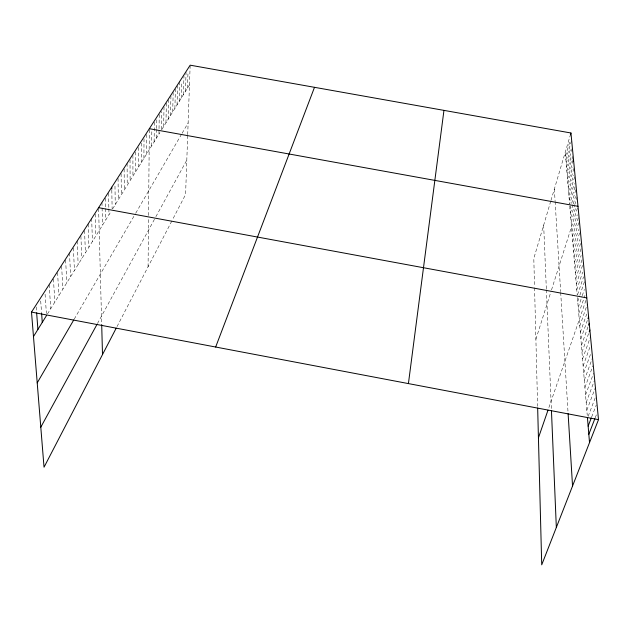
<?xml version="1.0" encoding="UTF-8"?>
<svg xmlns="http://www.w3.org/2000/svg" width="630" height="630" viewBox="0 0 630 630"><rect width="100%" height="100%" fill="white"/><g stroke="black" fill="none" stroke-linecap="round" stroke-linejoin="round"><path stroke-width="0.47" stroke-dasharray="3.15 2.36" d="M135.749 171.565L135.749 149.861M138.505 167.115L138.545 146.483M141.222 162.729L141.309 141.207M143.908 158.406L144.018 137.954M146.546 154.145L146.703 132.804M148.074 266.781L148.53 217.389M148.546 215.507L149.349 128.693M151.649 145.908L151.822 130.52M154.114 141.931L154.381 120.865M156.547 138.009L156.673 129.426M156.681 128.473L156.831 117.983M158.949 134.135L159.264 114.195M161.335 129.37L161.642 111.4M163.65 126.551L164.044 105.824M165.958 122.826L166.359 103.17M168.234 119.157L168.682 98.603M170.486 115.534L170.935 96.036M172.699 111.951L173.179 92.539M174.888 108.423L175.4 89.09M177.054 104.934L177.581 85.68M179.188 101.485L179.77 81.357M181.29 98.091L181.786 81.861M183.377 94.728L183.976 75.71M185.433 91.413L186.055 72.474M187.464 88.137L188.008 72.103M187.677 135.529L185.582 194.512L172.344 220.02M187.709 134.639L190.134 66.118M550.73 201.269L533.807 258.434L534.539 286.918M550.982 200.403L570.402 134.82M565.582 155.854L570.205 140.293M565.898 159.611L571.371 141.23M566.212 163.406L570.906 147.727M566.535 167.257L572.095 148.743M566.858 171.155L571.615 155.358M567.189 175.108L572.827 156.453M567.528 179.109L572.922 161.319M567.858 183.157L572.725 167.178M568.205 187.268L573.985 168.352M568.551 191.425L573.544 175.156M568.906 195.639L574.765 176.589M569.26 199.915L574.324 183.519M575.009 186.874L569.622 204.238L565.275 152.145M569.985 208.632L576.277 188.449M570.363 213.074L572.953 204.789M573.237 203.868L575.544 196.505M570.733 217.586L574.513 205.569M574.796 204.648L577.119 197.253M571.119 222.162L575.796 207.317M535.894 339.255L550.935 291.753M551.51 289.942L577.694 207.246M571.906 231.627L577.261 214.806M572.316 236.534L578.623 216.791M572.733 241.511L579.096 221.689M573.15 246.558L578.694 229.375M573.583 251.677L580.049 231.714M574.017 256.882L579.655 239.573M574.458 262.159L581.041 242.046M574.906 267.522L581.844 246.409M575.355 272.963L581.144 255.457M575.82 278.484L582.577 258.15M576.285 284.099L583.419 262.757M576.765 289.8L582.711 272.105M577.553 294.698L583.601 276.783M577.741 301.471L579.568 296.076M579.876 295.179L585.065 279.901M578.238 307.448L581.939 296.628M582.246 295.722L584.404 289.406M578.742 313.527L584.963 295.423M548.895 407.547L586.483 298.809M579.781 325.978L587.396 304.101M580.317 332.356L586.719 314.063M580.86 338.845L587.325 320.489M581.411 345.445L588.585 325.182M581.97 352.154L589.223 331.829M582.537 358.974L590.53 336.735M583.12 365.92L589.9 347.177M583.711 372.984L590.554 354.178M584.309 380.173L592.216 358.62M584.916 387.489L592.909 365.873M585.538 394.939L593.617 373.251M586.176 402.523L594.334 380.772M586.821 410.248L595.413 387.529M588.168 416.288L595.468 397.152M591.657 416.989L596.224 405.114M595.216 417.8L596.996 413.217M117.03 326.576L171.943 220.791M97.429 323.599L155.421 217.539M155.878 216.704L186.803 160.138M74.222 319.134L135.293 213.916M135.749 213.137L181.755 133.883M182.157 133.182L188.118 122.913M47.471 313.984L111.234 211.121M112.652 208.821L159.894 132.607M161.784 129.567L189.465 84.9M569.772 205.994L577.167 294.627M577.411 297.549L587.255 415.493M36.186 306.983L36.564 311.858M40.706 301.014L41.556 312.677M45.069 294.202L46.407 313.559M49.156 284.618L50.739 308.716M53.432 279.019L54.865 302.061M554.353 189.031L555.069 200.686M555.117 201.482L560.637 291.619M560.692 292.509L568.063 412.792M57.566 272.57L58.913 295.525M61.63 266.246L62.898 289.107M65.622 260.025L66.811 282.791M69.497 252.969L70.654 276.586M73.395 247.944L74.434 270.49M543.666 225.123L546.336 288.823M546.375 289.768L551.408 409.697M77.143 241.062L78.151 264.498M80.908 236.242L81.805 258.599M84.57 230.533L85.396 252.803M88.137 223.957L88.932 247.102M91.673 218.445L92.413 241.487M95.185 213.98L95.831 235.966M534.563 287.792L537.626 406.326M98.611 208.64L101.651 322.757M101.958 202.443L102.509 225.193M105.297 198.222L105.501 207.664M105.525 208.609L105.769 219.933M108.565 193.182L108.848 207.892M108.864 208.876L108.974 214.759M111.809 190.126L112.124 208.688M114.975 186.165L115.251 204.64M118.046 178.392L118.314 199.702M121.11 173.62L121.33 194.835M124.126 168.919L124.299 190.039M127.095 163.327L127.228 185.322M130.024 159.721L130.111 180.668M132.906 155.232L132.946 176.085"/><path stroke-width="0.94" d="M408.421 383.591L443.953 110.376M570.402 134.82L570.945 132.993L190.165 65.174L31.5 312.094L44.029 467.216L116.227 328.128M572.922 161.319L573.489 159.445M538.437 437.803L547.982 410.193M587.971 318.654L588.617 316.819M588.585 325.182L589.239 323.34M589.223 331.829L589.877 329.978M215.665 347.028L314.496 87.318M588.144 426.124L591.302 417.903M588.822 434.291L594.862 418.714M570.945 132.993L598.5 419.651L541.721 564.827L537.666 408.075M40.792 427.187L96.973 324.434M37.217 382.882L73.765 319.922M33.477 336.57L46.541 315.488M149.349 128.693L577.994 206.309M98.587 207.687L586.798 297.895M31.5 312.094L598.5 419.651M587.475 418.115L589.523 442.606M36.635 312.834L37.91 329.411M41.627 313.645L42.265 322.387M568.118 413.69L572.544 486.006M551.447 410.642L556.337 527.444M101.698 324.615L102.501 354.58M111.754 187.197L111.794 189.15"/></g></svg>
